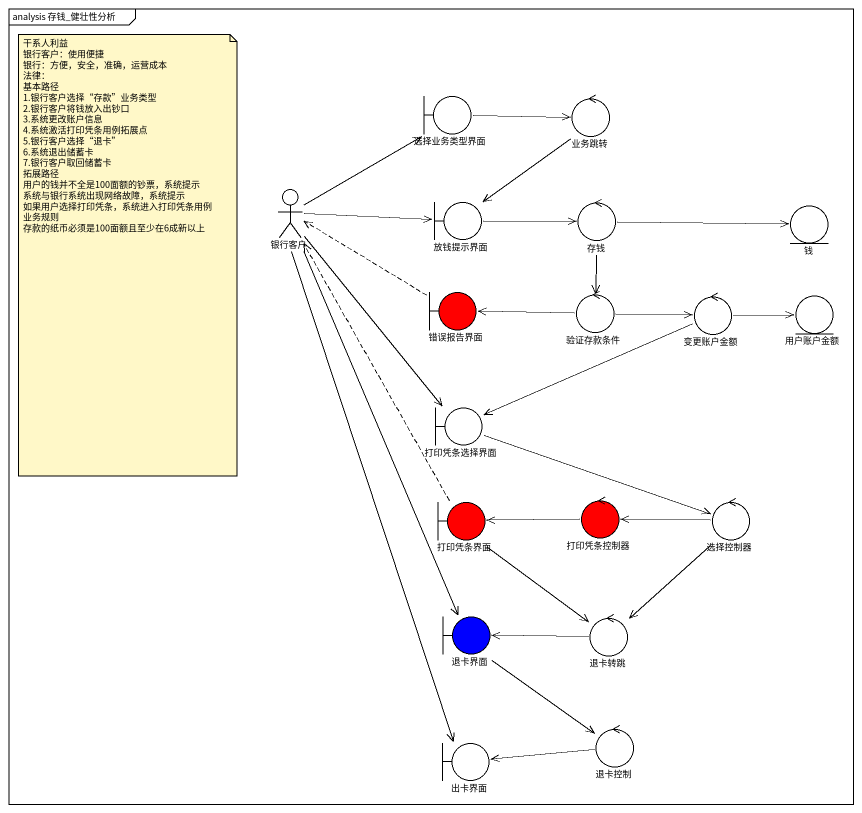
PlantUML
@startuml
mainframe analysis 存钱_健壮性分析
boundary 选择业务类型界面
control 业务跳转
actor 银行客户
boundary 放钱提示界面
control 存钱
entity 钱
boundary 错误报告界面 #FF0000
control 验证存款条件
control 变更账户金额
entity 用户账户金额
boundary 打印凭条选择界面
boundary 打印凭条界面 #FF0000
control 打印凭条控制器 #FF0000
control 选择控制器
boundary 退卡界面 #0000FF
control 退卡转跳
boundary 出卡界面
control 退卡控制
选择业务类型界面 -right-> 业务跳转
业务跳转 --> 放钱提示界面
银行客户 -up-> 选择业务类型界面
银行客户 -right-> 放钱提示界面
银行客户 --> 打印凭条选择界面
银行客户 --> 打印凭条选择界面
银行客户 --> 退卡界面
银行客户 --> 出卡界面
放钱提示界面 -right-> 存钱
存钱 -right-> 钱
存钱 --> 验证存款条件
错误报告界面 .left.> 银行客户
验证存款条件 -left-> 错误报告界面
验证存款条件 -right-> 变更账户金额
变更账户金额 -right-> 用户账户金额
变更账户金额 -left-> 打印凭条选择界面
打印凭条选择界面 -right-> 选择控制器
打印凭条界面 .up.> 银行客户
打印凭条界面 --> 退卡转跳
打印凭条控制器 -left-> 打印凭条界面
选择控制器 -left-> 打印凭条控制器
选择控制器 --> 退卡转跳
退卡界面 --> 退卡控制
退卡转跳 -left-> 退卡界面
退卡控制 -left-> 出卡界面
note as N1
  干系人利益
  银行客户：使用便捷
  银行：方便，安全，准确，运营成本
  法律：
  基本路径
  1.银行客户选择“存款”业务类型
  2.银行客户将钱放入出钞口
  3.系统更改账户信息
  4.系统激活打印凭条用例拓展点
  5.银行客户选择“退卡”
  6.系统退出储蓄卡
  7.银行客户取回储蓄卡
  拓展路径
  用户的钱并不全是100面额的钞票，系统提示
  系统与银行系统出现网络故障，系统提示
  如果用户选择打印凭条，系统进入打印凭条用例
  业务规则
  存款的纸币必须是100面额且至少在6成新以上
end note
@enduml
